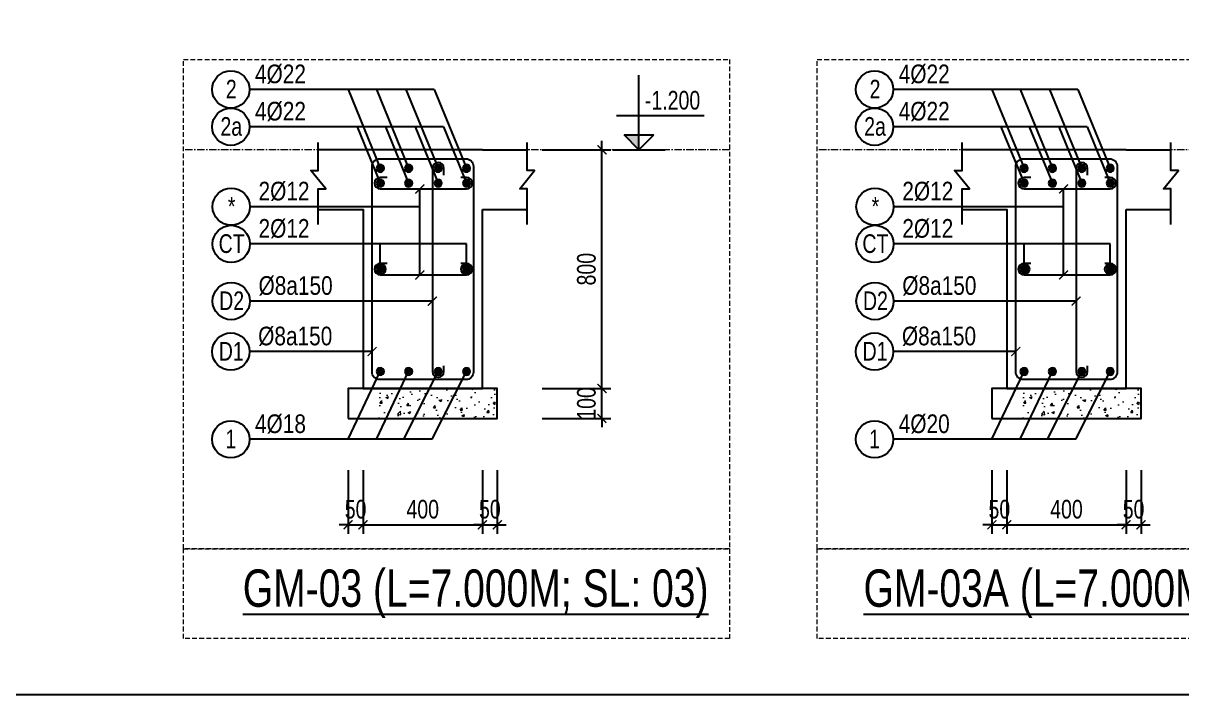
# Model space of a CAD drawing. Extents: x -165145 to 691808, y -202842 to 311040.
# Drawn here: x 298438 to 302322, y 62514 to 64765 of the extents above; entities that cross this region are included whole.
import ezdxf
from ezdxf.enums import TextEntityAlignment as Align

# ---------------------------------------------------------------- set-up
doc = ezdxf.new("R2010")
doc.units = 0
doc.header["$LTSCALE"] = 10
doc.header["$MEASUREMENT"] = 0
doc.linetypes.add('CENTER', pattern=[2, 1.25, -0.25, 0.25, -0.25])
doc.linetypes.add('HIDDEN', pattern=[2.3807, 1.587, -0.7937])
doc.layers.get('0').update_dxf_attribs({"linetype": 'CONTINUOUS'})
doc.layers.get('Defpoints').update_dxf_attribs({"color": 5, "linetype": 'CONTINUOUS'})
for name, color, linetype in [('GE_KC_BORDER', 7, 'CONTINUOUS'), ('GE_KC_CHI', 1, 'CONTINUOUS'), ('GE_KC_SNODE', 6, 'CONTINUOUS'), ('GE_KC_STEEL', 6, 'CONTINUOUS'), ('GE_KC_TEXT_BIG', 4, 'CONTINUOUS'), ('KCS_CHI', 1, 'CONTINUOUS'), ('KCS_HATCH', 201, 'CONTINUOUS')]:
    doc.layers.add(name, color=color, linetype=linetype)
for name, color, linetype, lineweight in [('GE_KC_DIM', 1, 'CONTINUOUS', 20), ('GE_KC_HATCH', 250, 'CONTINUOUS', 20), ('GE_KC_NETKHUAT', 9, 'HIDDEN', 20), ('GE_KC_TEXT', 4, 'CONTINUOUS', 20), ('GE_KC_TRUC', 5, 'CENTER', 20)]:
    doc.layers.add(name, color=color, linetype=linetype, lineweight=lineweight)
doc.styles.add('GE_KC-Arial', font='arial.ttf', dxfattribs={"width": 0.75})
doc.styles.add('GE_KC_BIGTEXT', font='arial.ttf', dxfattribs={"width": 0.75})
doc.styles.add('GE_KC_TEXT', font='arial.ttf', dxfattribs={"width": 0.8})
doc.dimstyles.new('GE_KC_DIM25', dxfattribs={"dimscale": 25, "dimtxt": 2.5, "dimasz": 1.2, "dimexe": 1.2, "dimexo": 0, "dimgap": 0.8, "dimtad": 1, "dimdec": 0, "dimzin": 1, "dimdsep": 46, "dimtxsty": 'GE_KC-Arial', "dimblk": 'ARCHTICK', "dimcen": 1.2, "dimdle": 1.2, "dimclrd": 1, "dimclre": 1, "dimclrt": 4, "dimadec": 0, "dimazin": 0, "dimtfac": 1, "dimtdec": 0, "dimtix": 1, "dimtmove": 2, "dimatfit": 3, "dimfxl": 0.15, "dimtvp": 0.833333, "dimtolj": 1, "dimtzin": 0, "dimarcsym": 0})
doc.dimstyles.new('GE_KC_DIM30', dxfattribs={"dimscale": 30, "dimtxt": 2, "dimasz": 1.2, "dimexe": 1.2, "dimexo": 0, "dimgap": 0.8, "dimtad": 1, "dimdec": 0, "dimzin": 1, "dimdsep": 46, "dimtxsty": 'GE_KC-Arial', "dimblk": 'ARCHTICK', "dimcen": 1.2, "dimdle": 1.2, "dimclrd": 1, "dimclre": 1, "dimclrt": 4, "dimadec": 0, "dimazin": 0, "dimtfac": 1, "dimtdec": 0, "dimtix": 1, "dimtmove": 2, "dimatfit": 3, "dimfxl": 0.15, "dimtvp": 0.833333, "dimtolj": 1, "dimtzin": 0, "dimarcsym": 0})

# ---------------------------------------------------------------- blocks, each defined once
blk = doc.blocks.new('_ArchTick')
at = {"color": 0, "linetype": 'ByBlock', "const_width": 0.15}
blk.add_lwpolyline([(-0.5, -0.5), (0.5, 0.5)], dxfattribs=at)
blk = doc.blocks.new('*D1812')
at = {"layer": 'Defpoints', "color": 0, "transparency": 16777216}
for p in [(299577.4, 63267), (299977.4, 63267), (299977.4, 63084.2)]:
    blk.add_point(p, dxfattribs=at)
at = {"layer": 'GE_KC_DIM', "color": 1, "lineweight": -2, "transparency": 16777216}
for p, q in [((299577.4, 63267), (299577.4, 63054.2)), ((299977.4, 63267), (299977.4, 63054.2)), ((299547.4, 63084.2), (300007.4, 63084.2))]:
    blk.add_line(p, q, dxfattribs=at)
at = {"layer": 'GE_KC_DIM', "color": 1, "lineweight": -2, "transparency": 16777216, "xscale": 30, "yscale": 30, "zscale": 30, "rotation": 180}
blk.add_blockref('_ArchTick', (299577.4, 63084.2), dxfattribs=at)
at = {"layer": 'GE_KC_DIM', "color": 1, "lineweight": -2, "transparency": 16777216, "xscale": 30, "yscale": 30, "zscale": 30}
blk.add_blockref('_ArchTick', (299977.4, 63084.2), dxfattribs=at)
at = {"layer": 'GE_KC_DIM', "color": 4, "transparency": 16777216, "insert": (299777.4, 63136.1), "char_height": 62.5, "attachment_point": 5, "style": 'GE_KC-Arial'}
blk.add_mtext('\\A1;400', dxfattribs=at)
blk = doc.blocks.new('*D1813')
at = {"layer": 'Defpoints', "color": 0, "transparency": 16777216}
for p in [(300178.2, 63540.9), (300378.2, 63540.9), (300178.2, 63440.9)]:
    blk.add_point(p, dxfattribs=at)
at = {"layer": 'GE_KC_DIM', "color": 1, "lineweight": -2, "transparency": 16777216}
for p, q in [((300378.2, 63540.9), (300378.2, 63570.9)), ((300178.2, 63540.9), (300408.2, 63540.9)), ((300378.2, 63440.9), (300378.2, 63540.9)), ((300178.2, 63440.9), (300408.2, 63440.9)), ((300378.2, 63440.9), (300378.2, 63410.9))]:
    blk.add_line(p, q, dxfattribs=at)
at = {"layer": 'GE_KC_DIM', "color": 1, "lineweight": -2, "transparency": 16777216, "xscale": 30, "yscale": 30, "zscale": 30}
for p, rotation in [((300378.2, 63540.9), 270), ((300378.2, 63440.9), 90)]:
    blk.add_blockref('_ArchTick', p, dxfattribs=dict(at, rotation=rotation))
at = {"layer": 'GE_KC_DIM', "color": 4, "transparency": 16777216, "insert": (300326.3, 63490.9), "char_height": 62.5, "attachment_point": 5, "rotation": 90, "style": 'GE_KC-Arial'}
blk.add_mtext('\\A1;100', dxfattribs=at)
blk = doc.blocks.new('*D1814')
at = {"layer": 'Defpoints', "color": 0, "transparency": 16777216}
for p in [(300178.2, 64340.9), (300378.2, 64340.9), (300178.2, 63540.9)]:
    blk.add_point(p, dxfattribs=at)
at = {"layer": 'GE_KC_DIM', "color": 1, "lineweight": -2, "transparency": 16777216}
for p, q in [((300378.2, 63510.9), (300378.2, 64370.9)), ((300178.2, 64340.9), (300408.2, 64340.9)), ((300178.2, 63540.9), (300408.2, 63540.9))]:
    blk.add_line(p, q, dxfattribs=at)
at = {"layer": 'GE_KC_DIM', "color": 1, "lineweight": -2, "transparency": 16777216, "xscale": 30, "yscale": 30, "zscale": 30}
for p, rotation in [((300378.2, 64340.9), 90), ((300378.2, 63540.9), 270)]:
    blk.add_blockref('_ArchTick', p, dxfattribs=dict(at, rotation=rotation))
at = {"layer": 'GE_KC_DIM', "color": 4, "transparency": 16777216, "insert": (300326.3, 63940.9), "char_height": 62.5, "attachment_point": 5, "rotation": 90, "style": 'GE_KC-Arial'}
blk.add_mtext('\\A1;800', dxfattribs=at)
blk = doc.blocks.new('COS_CD')
at = {"layer": 'KCS_HATCH'}
blk.add_hatch(color=256, dxfattribs=at).paths.add_polyline_path([(37.5, 50), (87.5, 0), (87.5, 50)])
at = {"layer": 'KCS_CHI'}
for p, q in [((37.5, 50), (137.5, 50)), ((87.5, 0), (37.5, 50)), ((87.5, 0), (87.5, 50)), ((87.5, 0), (137.5, 50)), ((0, 0), (175, 0))]:
    blk.add_line(p, q, dxfattribs=at)
blk = doc.blocks.new('GE_KC_SNODE_ L1')
at = {"layer": 'GE_KC_SNODE'}
blk.add_hatch(color=0, dxfattribs=at).paths.add_polyline_path([(12.5, 0, 1), (-12.5, 0, 1)])
at = {"layer": 'GE_KC_SNODE', "color": 0}
blk.add_circle((0, 0), 12.5, dxfattribs=at)
blk = doc.blocks.new('*D1815')
at = {"layer": 'Defpoints', "color": 0, "transparency": 16777216}
for p in [(299977.4, 63267), (300027.4, 63267), (300027.4, 63084.2)]:
    blk.add_point(p, dxfattribs=at)
at = {"layer": 'GE_KC_DIM', "color": 1, "lineweight": -2, "transparency": 16777216}
for p, q in [((299977.4, 63267), (299977.4, 63054.2)), ((300027.4, 63267), (300027.4, 63054.2)), ((299977.4, 63084.2), (299947.4, 63084.2)), ((299977.4, 63084.2), (300027.4, 63084.2)), ((300027.4, 63084.2), (300057.4, 63084.2))]:
    blk.add_line(p, q, dxfattribs=at)
at = {"layer": 'GE_KC_DIM', "color": 1, "lineweight": -2, "transparency": 16777216, "xscale": 30, "yscale": 30, "zscale": 30}
blk.add_blockref('_ArchTick', (299977.4, 63084.2), dxfattribs=at)
at = {"layer": 'GE_KC_DIM', "color": 1, "lineweight": -2, "transparency": 16777216, "xscale": 30, "yscale": 30, "zscale": 30, "rotation": 180}
blk.add_blockref('_ArchTick', (300027.4, 63084.2), dxfattribs=at)
at = {"layer": 'GE_KC_DIM', "color": 4, "transparency": 16777216, "insert": (300002.4, 63136.1), "char_height": 62.5, "attachment_point": 5, "style": 'GE_KC-Arial'}
blk.add_mtext('\\A1;50', dxfattribs=at)
blk = doc.blocks.new('*D1816')
at = {"layer": 'Defpoints', "color": 0, "transparency": 16777216}
for p in [(299527.4, 63267), (299577.4, 63267), (299577.4, 63084.2)]:
    blk.add_point(p, dxfattribs=at)
at = {"layer": 'GE_KC_DIM', "color": 1, "lineweight": -2, "transparency": 16777216}
for p, q in [((299527.4, 63267), (299527.4, 63054.2)), ((299577.4, 63267), (299577.4, 63054.2)), ((299527.4, 63084.2), (299497.4, 63084.2)), ((299527.4, 63084.2), (299577.4, 63084.2)), ((299577.4, 63084.2), (299607.4, 63084.2))]:
    blk.add_line(p, q, dxfattribs=at)
at = {"layer": 'GE_KC_DIM', "color": 1, "lineweight": -2, "transparency": 16777216, "xscale": 30, "yscale": 30, "zscale": 30}
blk.add_blockref('_ArchTick', (299527.4, 63084.2), dxfattribs=at)
at = {"layer": 'GE_KC_DIM', "color": 1, "lineweight": -2, "transparency": 16777216, "xscale": 30, "yscale": 30, "zscale": 30, "rotation": 180}
blk.add_blockref('_ArchTick', (299577.4, 63084.2), dxfattribs=at)
at = {"layer": 'GE_KC_DIM', "color": 4, "transparency": 16777216, "insert": (299552.4, 63136.1), "char_height": 62.5, "attachment_point": 5, "style": 'GE_KC-Arial'}
blk.add_mtext('\\A1;50', dxfattribs=at)
blk = doc.blocks.new('*D1802')
at = {"layer": 'Defpoints', "color": 0, "transparency": 16777216}
for p in [(301735.5, 63267), (302135.5, 63267), (302135.5, 63084.2)]:
    blk.add_point(p, dxfattribs=at)
at = {"layer": 'GE_KC_DIM', "color": 1, "lineweight": -2, "transparency": 16777216}
for p, q in [((301735.5, 63267), (301735.5, 63054.2)), ((302135.5, 63267), (302135.5, 63054.2)), ((301705.5, 63084.2), (302165.5, 63084.2))]:
    blk.add_line(p, q, dxfattribs=at)
at = {"layer": 'GE_KC_DIM', "color": 1, "lineweight": -2, "transparency": 16777216, "xscale": 30, "yscale": 30, "zscale": 30, "rotation": 180}
blk.add_blockref('_ArchTick', (301735.5, 63084.2), dxfattribs=at)
at = {"layer": 'GE_KC_DIM', "color": 1, "lineweight": -2, "transparency": 16777216, "xscale": 30, "yscale": 30, "zscale": 30}
blk.add_blockref('_ArchTick', (302135.5, 63084.2), dxfattribs=at)
at = {"layer": 'GE_KC_DIM', "color": 4, "transparency": 16777216, "insert": (301935.5, 63136.1), "char_height": 62.5, "attachment_point": 5, "style": 'GE_KC-Arial'}
blk.add_mtext('\\A1;400', dxfattribs=at)
blk = doc.blocks.new('*D1805')
at = {"layer": 'Defpoints', "color": 0, "transparency": 16777216}
for p in [(302135.5, 63267), (302185.5, 63267), (302185.5, 63084.2)]:
    blk.add_point(p, dxfattribs=at)
at = {"layer": 'GE_KC_DIM', "color": 1, "lineweight": -2, "transparency": 16777216}
for p, q in [((302135.5, 63267), (302135.5, 63054.2)), ((302185.5, 63267), (302185.5, 63054.2)), ((302135.5, 63084.2), (302105.5, 63084.2)), ((302135.5, 63084.2), (302185.5, 63084.2)), ((302185.5, 63084.2), (302215.5, 63084.2))]:
    blk.add_line(p, q, dxfattribs=at)
at = {"layer": 'GE_KC_DIM', "color": 1, "lineweight": -2, "transparency": 16777216, "xscale": 30, "yscale": 30, "zscale": 30}
blk.add_blockref('_ArchTick', (302135.5, 63084.2), dxfattribs=at)
at = {"layer": 'GE_KC_DIM', "color": 1, "lineweight": -2, "transparency": 16777216, "xscale": 30, "yscale": 30, "zscale": 30, "rotation": 180}
blk.add_blockref('_ArchTick', (302185.5, 63084.2), dxfattribs=at)
at = {"layer": 'GE_KC_DIM', "color": 4, "transparency": 16777216, "insert": (302160.5, 63136.1), "char_height": 62.5, "attachment_point": 5, "style": 'GE_KC-Arial'}
blk.add_mtext('\\A1;50', dxfattribs=at)
blk = doc.blocks.new('*D1806')
at = {"layer": 'Defpoints', "color": 0, "transparency": 16777216}
for p in [(301685.5, 63267), (301735.5, 63267), (301735.5, 63084.2)]:
    blk.add_point(p, dxfattribs=at)
at = {"layer": 'GE_KC_DIM', "color": 1, "lineweight": -2, "transparency": 16777216}
for p, q in [((301685.5, 63267), (301685.5, 63054.2)), ((301735.5, 63267), (301735.5, 63054.2)), ((301685.5, 63084.2), (301655.5, 63084.2)), ((301685.5, 63084.2), (301735.5, 63084.2)), ((301735.5, 63084.2), (301765.5, 63084.2))]:
    blk.add_line(p, q, dxfattribs=at)
at = {"layer": 'GE_KC_DIM', "color": 1, "lineweight": -2, "transparency": 16777216, "xscale": 30, "yscale": 30, "zscale": 30}
blk.add_blockref('_ArchTick', (301685.5, 63084.2), dxfattribs=at)
at = {"layer": 'GE_KC_DIM', "color": 1, "lineweight": -2, "transparency": 16777216, "xscale": 30, "yscale": 30, "zscale": 30, "rotation": 180}
blk.add_blockref('_ArchTick', (301735.5, 63084.2), dxfattribs=at)
at = {"layer": 'GE_KC_DIM', "color": 4, "transparency": 16777216, "insert": (301710.5, 63136.1), "char_height": 62.5, "attachment_point": 5, "style": 'GE_KC-Arial'}
blk.add_mtext('\\A1;50', dxfattribs=at)

msp = doc.modelspace()

# ---------------------------------------------------------------- hatches: boundary and pattern name
at = {"layer": 'GE_KC_HATCH'}
h = msp.add_hatch(dxfattribs=at)
h.set_pattern_fill('AR-CONC', color=256, scale=12.5)
h.set_pattern_definition([(50, (299677.42, 64690.89), (89.6575, -7.844), [9.375, -103.125]), (355, (299677.42, 64690.89), (-17.344, 94.024), [7.5, -82.5]), (100.4514, (299684.89, 64690.23), (72.3136, 86.18), [7.9675, -87.643]), (46.184, (299677.42, 64715.89), (133.405, -20.69), [14.062, -154.687]), (96.636, (299688.54, 64714.16), (116.833, 121.765), [11.951, -131.464]), (351.184, (299677.42, 64715.89), (116.833, 121.765), [11.25, -123.75]), (21, (299689.92, 64709.64), (74.6134, -50.3274), [9.375, -103.125]), (326, (299689.92, 64709.64), (30.4144, 90.644), [7.5, -82.5]), (71.4514, (299696.14, 64705.44), (105.028, 40.3164), [7.9675, -87.643]), (37.5, (299677.422, 64690.887), (1.52, 41.6117), [0, -81.5, 0, -83.75, 0, -82.8125]), (7.5, (299677.42, 64690.887), (32.8837, 49.3015), [0, -47.75, 0, -79.625, 0, -31.5625]), (327.5, (299649.547, 64690.887), (66.7278, -2.8194), [0, -31.25, 0, -97.5, 0, -129.375]), (317.5, (299637.047, 64690.89), (72.8983, 12.513), [0, -40.625, 0, -64.75, 0, -91.875])])
h.paths.add_polyline_path([(300027.42163, 63440.88715), (300027.42163, 63540.88715), (299627.42163, 63540.88715), (299627.42163, 63440.88715)])
h = msp.add_hatch(dxfattribs=at)
h.set_pattern_fill('AR-CONC', color=256, scale=12.5)
h.set_pattern_definition([(50, (301835.54, 64690.89), (89.6575, -7.844), [9.375, -103.125]), (355, (301835.54, 64690.89), (-17.344, 94.024), [7.5, -82.5]), (100.4514, (301843.015, 64690.23), (72.3136, 86.18), [7.9675, -87.643]), (46.184, (301835.54, 64715.89), (133.405, -20.69), [14.062, -154.687]), (96.636, (301846.66, 64714.16), (116.833, 121.765), [11.951, -131.464]), (351.184, (301835.54, 64715.89), (116.833, 121.765), [11.25, -123.75]), (21, (301848.04, 64709.64), (74.6134, -50.3274), [9.375, -103.125]), (326, (301848.04, 64709.64), (30.4144, 90.644), [7.5, -82.5]), (71.4514, (301854.26, 64705.44), (105.028, 40.3164), [7.9675, -87.643]), (37.5, (301835.544, 64690.887), (1.52, 41.6117), [0, -81.5, 0, -83.75, 0, -82.8125]), (7.5, (301835.544, 64690.887), (32.8837, 49.3015), [0, -47.75, 0, -79.625, 0, -31.5625]), (327.5, (301807.67, 64690.887), (66.7278, -2.8194), [0, -31.25, 0, -97.5, 0, -129.375]), (317.5, (301795.17, 64690.89), (72.8983, 12.513), [0, -40.625, 0, -64.75, 0, -91.875])])
h.paths.add_polyline_path([(302185.54363, 63440.88715), (302185.54363, 63540.88715), (301785.54363, 63540.88715), (301785.54363, 63440.88715)])

# ---------------------------------------------------------------- linework, layer by layer
at = {"layer": 'Defpoints'}
msp.add_lwpolyline([(298342.12104, 68971.82784), (306104.62104, 68971.82784), (306104.62104, 62514.32784), (298342.12104, 62514.32784)], close=True, dxfattribs=at)
at = {"layer": 'GE_KC_BORDER'}
for p, q in [((299577.42163, 64340.88715), (299427.42163, 64340.88715)), ((299977.42163, 64340.88715), (300127.42163, 64340.88715)), ((301735.54363, 64340.88715), (301585.54363, 64340.88715)), ((302135.54363, 64340.88715), (302285.54363, 64340.88715)), ((299977.42163, 64140.88715), (300127.42163, 64140.88715)), ((302135.54363, 64140.88715), (302285.54363, 64140.88715))]:
    msp.add_line(p, q, dxfattribs=at)
at = {"layer": 'GE_KC_BORDER', "color": 1}
for points in [[(299427.42163, 64090.88715), (299427.42163, 64209.63715), (299452.42163, 64209.63715), (299402.42163, 64272.13715), (299427.42163, 64272.13715), (299427.42163, 64365.88715)], [(300127.42163, 64090.88715), (300127.42163, 64209.63715), (300102.42163, 64209.63715), (300152.42163, 64272.13715), (300127.42163, 64272.13715), (300127.42163, 64365.88715)], [(301585.54363, 64090.88715), (301585.54363, 64209.63715), (301610.54363, 64209.63715), (301560.54363, 64272.13715), (301585.54363, 64272.13715), (301585.54363, 64365.88715)], [(302285.54363, 64090.88715), (302285.54363, 64209.63715), (302260.54363, 64209.63715), (302310.54363, 64272.13715), (302285.54363, 64272.13715), (302285.54363, 64365.88715)]]:
    msp.add_lwpolyline(points, dxfattribs=at)
at = {"layer": 'GE_KC_BORDER'}
for points in [[(299977.42163, 64340.88715), (299977.42163, 64340.88715), (299577.42163, 64340.88715)], [(302135.54363, 64340.88715), (302135.54363, 64340.88715), (301735.54363, 64340.88715)], [(299427.42163, 64140.88715), (299577.42163, 64140.88715), (299577.42163, 63540.88715), (299977.42163, 63540.88715), (299977.42163, 64140.88715)], [(301585.54363, 64140.88715), (301735.54363, 64140.88715), (301735.54363, 63540.88715), (302135.54363, 63540.88715), (302135.54363, 64140.88715)]]:
    msp.add_lwpolyline(points, dxfattribs=at)
for points in [[(299527.42163, 63440.88715), (300027.42163, 63440.88715), (300027.42163, 63540.88715), (299527.42163, 63540.88715)], [(301685.54363, 63440.88715), (302185.54363, 63440.88715), (302185.54363, 63540.88715), (301685.54363, 63540.88715)]]:
    msp.add_lwpolyline(points, close=True, dxfattribs=at)
at = {"layer": 'GE_KC_CHI'}
for p, q in [((300502.25157, 64340.88715), (300502.25157, 64590.88715)), ((300427.25157, 64455.88715), (300721.20553, 64455.88715)), ((299607.42163, 63664.64091), (299196.57198, 63664.64091)), ((301765.54363, 63664.64091), (301354.69398, 63664.64091))]:
    msp.add_line(p, q, dxfattribs=at)
at = {"layer": 'GE_KC_CHI', "linetype": 'Continuous'}
for p, q in [((299815.87385, 64543.17538), (299196.57198, 64543.17538)), ((299527.0301, 64543.17538), (299635.11678, 64278.99432)), ((299622.0301, 64543.17538), (299730.11678, 64278.99432)), ((299720.87385, 64543.17538), (299828.96053, 64278.99432)), ((299815.87385, 64543.17538), (299923.96053, 64278.99432)), ((301973.99585, 64543.17538), (301354.69398, 64543.17538)), ((301685.1521, 64543.17538), (301793.23878, 64278.99432)), ((301780.1521, 64543.17538), (301888.23878, 64278.99432)), ((301878.99585, 64543.17538), (301987.08253, 64278.99432)), ((301973.99585, 64543.17538), (302082.08253, 64278.99432)), ((299846.55924, 64418.17538), (299196.57198, 64418.17538)), ((299557.7155, 64418.17538), (299635.11678, 64228.99432)), ((299652.7155, 64418.17538), (299730.11678, 64228.99432)), ((299751.55924, 64418.17538), (299828.96053, 64228.99432)), ((299846.55924, 64418.17538), (299923.96053, 64228.99432)), ((302004.68125, 64418.17538), (301354.69398, 64418.17538)), ((301715.8375, 64418.17538), (301793.23878, 64228.99432)), ((301810.8375, 64418.17538), (301888.23878, 64228.99432)), ((301909.68125, 64418.17538), (301987.08253, 64228.99432)), ((302004.68125, 64418.17538), (302082.08253, 64228.99432)), ((299767.83851, 63921.60406), (299767.83851, 64209.71124)), ((301925.96051, 63921.60406), (301925.96051, 64209.71124)), ((299767.83851, 64150.36619), (299198.53103, 64150.36619)), ((301925.96051, 64150.36619), (301356.65303, 64150.36619)), ((299527.63046, 63370.60446), (299635.11678, 63597.98854)), ((299622.63046, 63370.60446), (299730.11678, 63597.98854)), ((299713.68208, 63370.60446), (299828.96053, 63597.98854)), ((299808.68208, 63370.60446), (299923.96053, 63597.98854)), ((301685.75246, 63370.60446), (301793.23878, 63597.98854)), ((301780.75246, 63370.60446), (301888.23878, 63597.98854)), ((301871.80408, 63370.60446), (301987.08253, 63597.98854)), ((301966.80408, 63370.60446), (302082.08253, 63597.98854)), ((299808.68208, 63370.60446), (299196.57198, 63370.60446)), ((301966.80408, 63370.60446), (301354.69398, 63370.60446))]:
    msp.add_line(p, q, dxfattribs=at)
for centre in [(299134.07198, 64543.17538), (301292.19398, 64543.17538), (299134.07198, 64418.17538), (301292.19398, 64418.17538), (299135.33375, 64150.36619), (301293.45575, 64150.36619), (299135.33375, 64025.36619), (301293.45575, 64025.36619), (299135.33375, 63833.84914), (301293.45575, 63833.84914), (299134.07198, 63664.64091), (301292.19398, 63664.64091), (299134.07198, 63370.60446), (301292.19398, 63370.60446)]:
    msp.add_circle(centre, 62.5, dxfattribs=at)
at = {"layer": 'GE_KC_NETKHUAT'}
for points in [[(298975.06161, 64643.87925), (300805.94312, 64643.87925), (300805.94312, 63003.18035), (298975.06161, 63003.18035)], [(301099.7321, 64643.87925), (302930.61361, 64643.87925), (302930.61361, 63003.18035), (301099.7321, 63003.18035)], [(298975.06161, 63003.18035), (300805.94312, 63003.18035), (300805.94312, 62703.18035), (298975.06161, 62703.18035)], [(301099.7321, 63003.18035), (302930.61361, 63003.18035), (302930.61361, 62703.18035), (301099.7321, 62703.18035)]]:
    msp.add_lwpolyline(points, close=True, dxfattribs=at)
at = {"layer": 'GE_KC_STEEL'}
for points in [[(299947.42163, 63595.88715, -0.4142135624), (299922.42163, 63570.88715), (299632.42163, 63570.88715, -0.4142135624), (299607.42163, 63595.88715), (299607.42163, 64285.88715, -0.4142135624), (299632.42163, 64310.88715), (299922.42163, 64310.88715, -0.4142135624), (299947.42163, 64285.88715)], [(302105.54363, 63595.88715, -0.4142135624), (302080.54363, 63570.88715), (301790.54363, 63570.88715, -0.4142135624), (301765.54363, 63595.88715), (301765.54363, 64285.88715, -0.4142135624), (301790.54363, 64310.88715), (302080.54363, 64310.88715, -0.4142135624), (302105.54363, 64285.88715)]]:
    msp.add_lwpolyline(points, format="xyb", close=True, dxfattribs=at)
for points in [[(299848.24362, 64255.86304), (299848.24362, 64278.99432, 1), (299809.67744, 64278.99432), (299809.67744, 63597.98854, 1), (299848.24362, 63597.98854), (299848.24362, 63616.39734)], [(302006.36562, 64255.86304), (302006.36562, 64278.99432, 1), (301967.79944, 64278.99432), (301967.79944, 63597.98854, 1), (302006.36562, 63597.98854), (302006.36562, 63616.39734)], [(299658.24806, 64248.27741), (299635.11678, 64248.27741, 1), (299635.11678, 64209.71124), (299923.96053, 64209.71124, 1), (299923.96053, 64248.27741), (299905.55172, 64248.27741)], [(301816.37006, 64248.27741), (301793.23878, 64248.27741, 1), (301793.23878, 64209.71124), (302082.08253, 64209.71124, 1), (302082.08253, 64248.27741), (302063.67372, 64248.27741)], [(299658.24806, 63960.17024), (299635.11678, 63960.17024, 1), (299635.11678, 63921.60406), (299923.96053, 63921.60406, 1), (299923.96053, 63960.17024), (299905.55172, 63960.17024)], [(301816.37006, 63960.17024), (301793.23878, 63960.17024, 1), (301793.23878, 63921.60406), (302082.08253, 63921.60406, 1), (302082.08253, 63960.17024), (302063.67372, 63960.17024)]]:
    msp.add_lwpolyline(points, format="xyb", dxfattribs=at)
at = {"layer": 'GE_KC_TRUC', "ltscale": 2}
for p, q in [((300805.94312, 64340.88715), (298975.06161, 64340.88715)), ((302930.61361, 64340.88715), (301099.7321, 64340.88715))]:
    msp.add_line(p, q, dxfattribs=at)

# ---------------------------------------------------------------- block references
at = {"layer": 'GE_KC_CHI'}
msp.add_blockref('COS_CD', (300414.75157, 64340.88715), dxfattribs=at)
at = {"layer": 'GE_KC_DIM', "color": 1, "xscale": 30, "yscale": 30, "zscale": 30, "rotation": 180}
for p in [(299767.83851, 64209.71124), (301925.96051, 64209.71124), (299767.83851, 63921.60406), (301925.96051, 63921.60406), (299607.42163, 63664.64091), (301765.54363, 63664.64091)]:
    msp.add_blockref('_ArchTick', p, dxfattribs=at)
at = {"layer": 'GE_KC_SNODE', "xscale": -1}
for p in [(299635.11678, 64278.99432), (299730.11678, 64278.99432), (299828.96053, 64278.99432), (299923.96053, 64278.99432), (301793.23878, 64278.99432), (301888.23878, 64278.99432), (301987.08253, 64278.99432), (302082.08253, 64278.99432), (299635.11678, 64228.99432), (299730.11678, 64228.99432), (299828.96053, 64228.99432), (299923.96053, 64228.99432), (301793.23878, 64228.99432), (301888.23878, 64228.99432), (301987.08253, 64228.99432), (302082.08253, 64228.99432), (299635.11678, 63940.88715), (299923.96053, 63940.88715), (301793.23878, 63940.88715), (302082.08253, 63940.88715), (299635.11678, 63597.98854), (299730.11678, 63597.98854), (299828.96053, 63597.98854), (299923.96053, 63597.98854), (301793.23878, 63597.98854), (301888.23878, 63597.98854), (301987.08253, 63597.98854), (302082.08253, 63597.98854)]:
    msp.add_blockref('GE_KC_SNODE_ L1', p, dxfattribs=at)

# ---------------------------------------------------------------- texts
at = {"layer": 'GE_KC_TEXT', "style": 'GE_KC_TEXT', "width": 0.8}
for s, p in [('4%%C22', (299385.91763, 64564.21304)), ('4%%C22', (301544.03963, 64564.21304)), ('4%%C22', (299385.91763, 64439.21304)), ('4%%C22', (301544.03963, 64439.21304)), ('4%%C18', (299385.91763, 63391.64212)), ('4%%C20', (301544.03963, 63391.64212))]:
    msp.add_text(s, height=62.5, dxfattribs=at).set_placement(p, align=Align.RIGHT)
at = {"layer": 'GE_KC_TEXT', "color": 4, "style": 'GE_KC_TEXT', "width": 0.75}
for s, p in [('2', (299135.59019, 64513.10676)), ('2', (301293.7122, 64513.10676)), ('2a', (299135.59019, 64388.10676)), ('2a', (301293.7122, 64388.10676)), ('*', (299136.85197, 64120.29757)), ('*', (301294.97397, 64120.29757)), ('CT', (299136.85197, 63995.29757)), ('CT', (301294.97397, 63995.29757)), ('D2', (299136.85197, 63803.78052)), ('D2', (301294.97397, 63803.78052)), ('D1', (299135.59019, 63634.5723)), ('D1', (301293.7122, 63634.5723)), ('1', (299134.08855, 63340.53584)), ('1', (301292.21055, 63340.53584))]:
    msp.add_text(s, height=62.5, dxfattribs=at).set_placement(p, align=Align.CENTER)
at = {"layer": 'GE_KC_TEXT', "style": 'GE_KC_TEXT'}
for s, width, p in [('-1.200', 0.75, (300522.05928, 64475.88715)), ('2%%C12', 0.8, (299226.98585, 64171.40385)), ('2%%C12', 0.8, (301385.10785, 64171.40385)), ('2%%C12', 0.8, (299226.98585, 64046.40385)), ('2%%C12', 0.8, (301385.10785, 64046.40385)), ('%%C8a150', 0.8, (299226.98585, 63854.8868)), ('%%C8a150', 0.8, (301385.10785, 63854.8868)), ('%%C8a150', 0.8, (299225.72408, 63685.67857)), ('%%C8a150', 0.8, (301383.84608, 63685.67857))]:
    msp.add_text(s, height=62.5, dxfattribs=dict(at, width=width)).set_placement(p)
at = {"layer": 'GE_KC_TEXT_BIG', "style": 'GE_KC_BIGTEXT', "width": 0.75}
for s, p in [('%%UGM-03 (L=7.000M; SL: 03)', (299954.76863, 62809.43925)), ('%%UGM-03A (L=7.000M; SL: 01)', (302079.43912, 62809.43925))]:
    msp.add_text(s, height=125, dxfattribs=at).set_placement(p, align=Align.CENTER)

# ---------------------------------------------------------------- dimensions: what is measured, and where the dimension line sits
at = {"layer": 'GE_KC_DIM'}
for base, p1, p2, picture, middle in [((300378.16961, 64340.88715), (300178.16961, 63540.88715), (300178.16961, 64340.88715), '*D1814', (300326.2588, 63940.88715)), ((300378.16961, 63540.88715), (300178.16961, 63440.88715), (300178.16961, 63540.88715), '*D1813', (300326.2588, 63490.88715))]:
    dim = msp.add_linear_dim(base=base, p1=p1, p2=p2, angle=90, dimstyle='GE_KC_DIM25', dxfattribs=at)
    dim.commit()
    dim.dimension.update_dxf_attribs({"geometry": picture, "text_midpoint": middle})
for base, p1, p2, picture, middle in [((299577.42163, 63084.1824), (299527.42163, 63266.96333), (299577.42163, 63266.96333), '*D1816', (299552.42163, 63136.09321)), ((299977.42163, 63084.1824), (299577.42163, 63266.96333), (299977.42163, 63266.96333), '*D1812', (299777.42163, 63136.09321)), ((300027.42163, 63084.1824), (299977.42163, 63266.96333), (300027.42163, 63266.96333), '*D1815', (300002.42163, 63136.09321)), ((301735.54363, 63084.1824), (301685.54363, 63266.96333), (301735.54363, 63266.96333), '*D1806', (301710.54363, 63136.09321)), ((302135.54363, 63084.1824), (301735.54363, 63266.96333), (302135.54363, 63266.96333), '*D1802', (301935.54363, 63136.09321)), ((302185.54363, 63084.1824), (302135.54363, 63266.96333), (302185.54363, 63266.96333), '*D1805', (302160.54363, 63136.09321))]:
    dim = msp.add_linear_dim(base=base, p1=p1, p2=p2, dimstyle='GE_KC_DIM25', dxfattribs=at)
    dim.commit()
    dim.dimension.update_dxf_attribs({"geometry": picture, "text_midpoint": middle})

# ---------------------------------------------------------------- leaders
at = {"layer": 'GE_KC_CHI', "linetype": 'Continuous'}
for points in [[(299809.67744, 63833.84914), (299541.9846, 63833.84914), (299197.83375, 63833.84914)], [(301967.79944, 63833.84914), (301700.1066, 63833.84914), (301355.95575, 63833.84914)]]:
    msp.add_leader(points, dimstyle='GE_KC_DIM25', override={"dimasz": 1.2, "dimgap": 0.8, "dimtad": 0, "dimldrblk": 'ArchTick'}, dxfattribs=at)
at = {"layer": 'GE_KC_TEXT'}
for points in [[(299923.96053, 63940.88715), (299923.96053, 64025.36619), (299198.53103, 64025.36619)], [(299635.11678, 63940.88715), (299635.11678, 64025.36619), (299198.53103, 64025.36619)], [(302082.08253, 63940.88715), (302082.08253, 64025.36619), (301356.65303, 64025.36619)], [(301793.23878, 63940.88715), (301793.23878, 64025.36619), (301356.65303, 64025.36619)]]:
    msp.add_leader(points, dimstyle='GE_KC_DIM30', override={"dimgap": 0.8, "dimtad": 0, "dimldrblk": 'Origin'}, dxfattribs=at)

doc.saveas('drawing.dxf')
